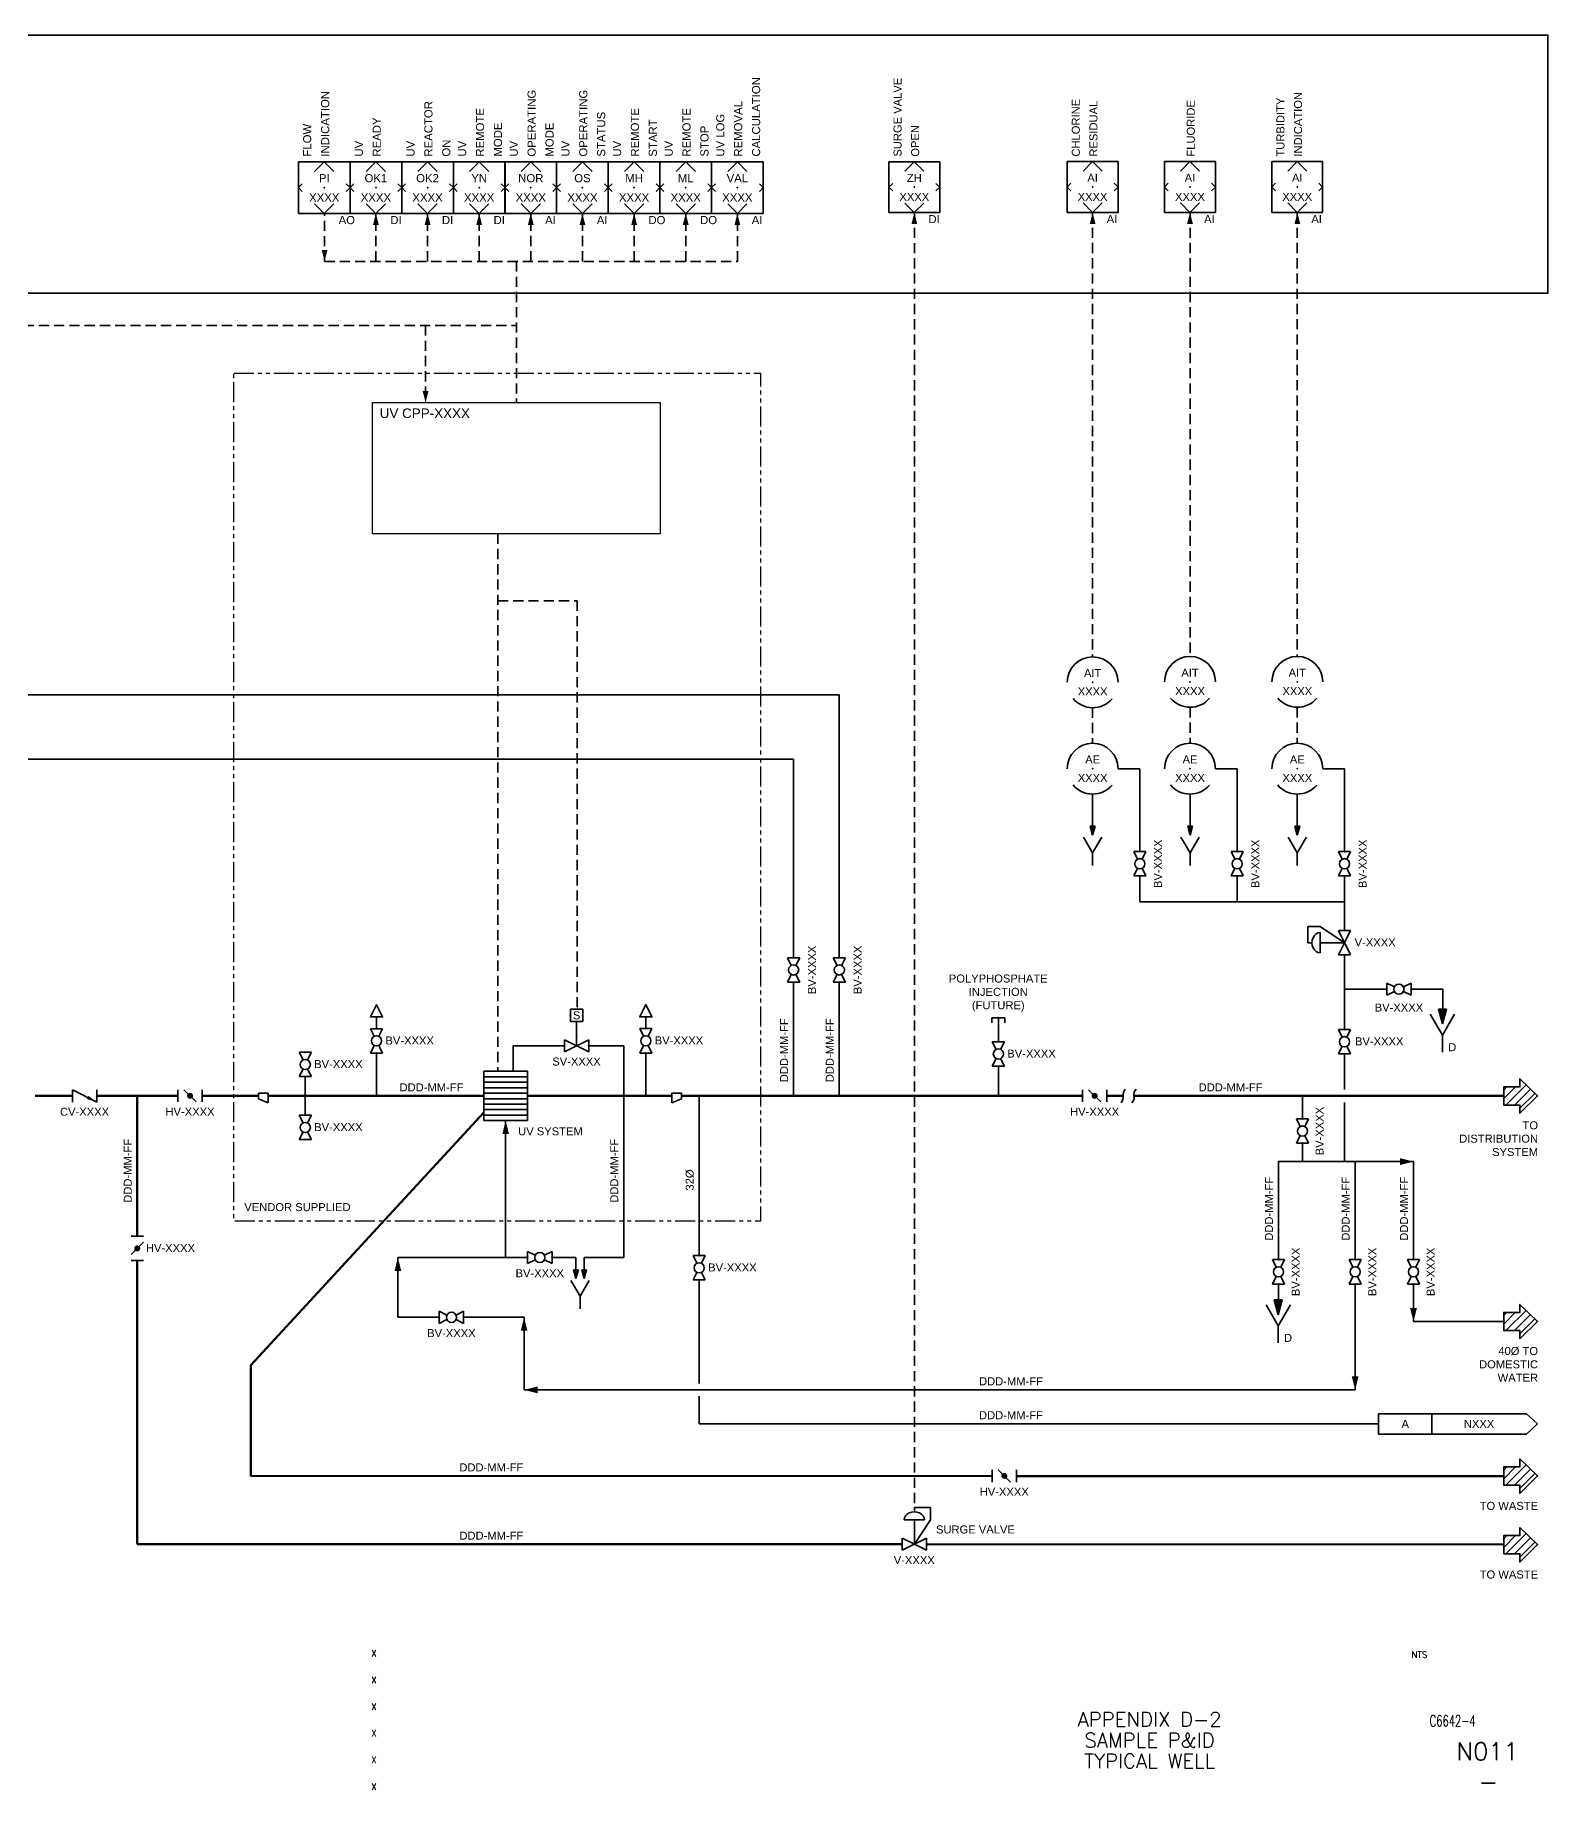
# Paper-space layout '01-Typical Well - A1 Sheet' of a CAD drawing. Extents: x 47 to 816, y 22 to 571.
# Drawn here: x 343 to 816, y 23 to 571 of the extents above; entities that cross this region are included whole.
import ezdxf
from ezdxf.enums import TextEntityAlignment as Align

# ---------------------------------------------------------------- set-up
doc = ezdxf.new("R2010")
doc.units = 0
doc.linetypes.add('HIDDEN2', pattern=[4.7625, 3.175, -1.5875])
doc.linetypes.add('PHANTOM2', pattern=[1.25, 0.625, -0.125, 0.125, -0.125, 0.125, -0.125])
doc.layers.add('BOR-A1', color=7, linetype='Continuous')
for name, color, linetype, lineweight in [('D-EQPM', 4, 'Continuous', 35), ('D-MAJOR', 6, 'Continuous', 70), ('D-MINOR', 4, 'Continuous', 35), ('D-VALV', 4, 'Continuous', 35), ('G-ANNO-SYMB', 4, 'Continuous', 35), ('N-ANNO-TEXT', 3, 'Continuous', 18), ('N-CONT-PANL', 3, 'Continuous', 25), ('N-INST', 4, 'Continuous', 35), ('N-SGNL-ELEC', 4, 'HIDDEN2', 35), ('N-VNDR', 3, 'PHANTOM2', 25)]:
    doc.layers.add(name, color=color, linetype=linetype, lineweight=lineweight)
doc.styles.add('_CGS_2-5_NOTES', font='arial.ttf', dxfattribs={"height": 2.5})
doc.styles.add('_CGS_2-5_SYMBOL', font='arial.ttf', dxfattribs={"height": 2.5})
doc.styles.add('STD2-0', font='simplex.shx', dxfattribs={"height": 2})
doc.styles.add('STD3-5', font='simplex.shx', dxfattribs={"height": 3.5})
doc.styles.add('STD4-5', font='simplex.shx', dxfattribs={"height": 4.5})
doc.styles.add('STD5-5', font='SIMPLEX')

# ---------------------------------------------------------------- blocks, each defined once
blk = doc.blocks.new('CGS A1 TITLE ATT')
at = {"layer": 'BOR-A1', "color": 1}
for tag, p, height, style in [('DATE', (448.47, 64.4), 2, 'STD2-0'), ('DRAWN', (448.47, 56.08), 2, 'STD2-0'), ('DESIGNER', (448.47, 47.76), 2, 'STD2-0'), ('FILE', (783.85, 42.55), 3.5, 'STD3-5'), ('CHECKED', (448.47, 39.44), 2, 'STD2-0'), ('ENGINEER', (448.47, 31.12), 2, 'STD2-0'), ('AD909', (787.49, 32), 5.5, 'STD5-5'), ('APPROVED', (448.47, 22.72), 2, 'STD2-0')]:
    blk.add_attdef(tag, p, '', height=height, dxfattribs=dict(at, style=style))
at = {"layer": 'BOR-A1', "color": 1, "style": 'STD2-0', "flags": 4}
blk.add_attdef('SCALE', (773.37, 64), '', height=2, dxfattribs=at)
at = {"layer": 'BOR-A1', "color": 1, "style": 'STD4-5'}
for tag, p in [('TITLE-1', (691.59, 44.75)), ('TITLE-2', (691.59, 38.25)), ('TITLE-3', (691.59, 31.75)), ('TITLE-4', (691.59, 25.25))]:
    blk.add_attdef(tag, text='', height=4.5, dxfattribs=at).set_placement(p, align=Align.MIDDLE_CENTER)
at = {"layer": 'BOR-A1', "color": 1, "style": 'STD5-5'}
blk.add_attdef('999', text='', height=5.5, dxfattribs=at).set_placement((800.49, 22.5), align=Align.RIGHT)
blk = doc.blocks.new('_D_VALVE_CHECK')
for p, q in [((0, -1.905), (0, 1.905)), ((0, 1.905), (7.62, -1.905)), ((7.62, -1.905), (7.62, 1.905))]:
    blk.add_line(p, q)
for p in [(0, 0), (3.81, 0), (7.62, 0)]:
    blk.add_point(p)
blk.add_solid([(4.5466, -0.9652), (7.62, -1.905), (5.0292, 0.0254)])
blk = doc.blocks.new('_D_VALVE_BUTTERFLY')
h = blk.add_hatch(color=256)
edge = h.paths.add_edge_path()
edge.add_arc((3.81, 0.02), 0.953, 180, 540)
for p, q in [((0, 1.91), (0, -1.9)), ((1.91, 1.91), (5.72, -1.9)), ((7.62, 1.91), (7.62, -1.9))]:
    blk.add_line(p, q)
for p in [(3.81, 0), (0, -0.02), (7.62, -0.02)]:
    blk.add_point(p)
blk = doc.blocks.new('_N_PLC_FIELD_OP ACCESS')
for p, q in [((-7.94, 15.87), (7.94, 15.87)), ((-7.94, 0), (-7.94, 15.87)), ((0, 15.87), (-2.96, 12.91)), ((2.96, 12.91), (0, 15.87)), ((7.94, 0), (7.94, 15.87)), ((-6.76, 9.11), (-7.94, 7.94)), ((-7.94, 7.94), (-6.76, 6.76)), ((7.94, 7.94), (6.76, 9.11)), ((6.76, 6.76), (7.94, 7.94)), ((7.94, 0), (-7.94, 0)), ((-2.96, 2.96), (0, 0)), ((0, 0), (2.96, 2.96))]:
    blk.add_line(p, q)
blk.add_point((0, 7.94))
at = {"style": '_CGS_2-5_SYMBOL'}
for tag, p in [('DESCRIPTION1', (-3.99, 16.48)), ('DESCRIPTION2', (1.51, 16.48)), ('DESCRIPTION3', (7.01, 16.48))]:
    blk.add_attdef(tag, p, '', height=2.5, rotation=90, dxfattribs=at)
for tag, p in [('TAG', (0, 9.57)), ('NO', (0, 3.62))]:
    blk.add_attdef(tag, text='', height=2.5, dxfattribs=at).set_placement(p, align=Align.CENTER)
blk.add_attdef('ABB', (4.41, -3.31), '', height=2.5, dxfattribs=at)
blk = doc.blocks.new('_N_INST_FIELD_OP ACCESS')
for start, end in [(0, 180), (219.6995, 319.7606)]:
    blk.add_arc((0, 0), 7.94, start, end)
blk.add_point((0, 0))
at = {"style": '_CGS_2-5_SYMBOL'}
blk.add_attdef('ABB', (4.41, 8.76), '', height=2.5, dxfattribs=at)
for tag, p in [('TAG', (0, 1.63)), ('NO', (0, -4.12))]:
    blk.add_attdef(tag, text='', height=2.5, dxfattribs=at).set_placement(p, align=Align.CENTER)
blk = doc.blocks.new('REFa')
for p, q in [((29.5148, 3.175), (0, 3.175)), ((0, -3.175), (0, 3.175)), ((32.9692, 0), (29.5148, 3.175)), ((29.5148, -3.175), (32.9692, 0)), ((0, -3.175), (29.5148, -3.175))]:
    blk.add_line(p, q)
at = {"style": '_CGS_2-5_SYMBOL'}
blk.add_attdef('A', text='', height=2.5, dxfattribs=at).set_placement((14.7574, 0), align=Align.MIDDLE_CENTER)
blk = doc.blocks.new('REFb')
for p, q in [((0, 3.175), (0, -3.175)), ((0, 3.175), (16.6116, 3.175)), ((16.6116, -3.175), (16.6116, 3.175)), ((16.6116, -3.175), (0, -3.175))]:
    blk.add_line(p, q)
at = {"style": '_CGS_2-5_SYMBOL'}
blk.add_attdef('A', text='', height=2.5, dxfattribs=at).set_placement((8.3058, 0), align=Align.MIDDLE_CENTER)
blk = doc.blocks.new('_D_VALVE_BALL - NORMALLY OPEN')
for p, q in [((2.39, 0.71), (0, 1.9)), ((0, 1.9), (0, -1.9)), ((5.23, 0.71), (7.62, 1.9)), ((7.62, 1.9), (7.62, -1.9)), ((0, -1.9), (2.39, -0.71)), ((7.62, -1.9), (5.23, -0.71))]:
    blk.add_line(p, q)
blk.add_circle((3.81, 0), 1.59)
for p in [(0, 0), (7.62, 0)]:
    blk.add_point(p)
blk = doc.blocks.new('_D_VALVE_GATE')
for p, q in [((7.62, -1.905), (0, 1.905)), ((0, 1.905), (0, -1.905)), ((0, -1.905), (7.62, 1.905)), ((7.62, 1.905), (7.62, -1.905))]:
    blk.add_line(p, q)
for p in [(0, 0), (3.81, 0), (7.62, 0)]:
    blk.add_point(p)
blk = doc.blocks.new('_D_MISC_DRAIN')
for p, q in [((-0.1, -4.6), (-1.32, 0)), ((-1.32, 0), (1.14, 0)), ((-0.1, -4.6), (-1.02, 0)), ((-0.1, -4.6), (-0.74, 0)), ((-0.1, -4.6), (-0.41, 0)), ((-0.1, -4.6), (1.14, 0)), ((-0.1, -4.6), (0.71, 0)), ((-0.1, -4.6), (0.33, 0)), ((0, 0), (-0.1, -4.6)), ((-0.08, -8.13), (-3.89, -1.55)), ((-0.08, -8.13), (3.73, -1.55)), ((-0.08, -8.13), (-0.08, -13.36))]:
    blk.add_line(p, q)
at = {"style": '_CGS_2-5_SYMBOL'}
blk.add_text('D', height=2.5, dxfattribs=at).set_placement((1.72, -11.85), align=Align.MIDDLE_LEFT)
blk = doc.blocks.new('_D_MISC_PIPE CAP')
for p, q in [((0, -1.9812), (0, 2.0066)), ((0, 2.0066), (1.5494, 2.0066)), ((0, -1.9812), (1.5494, -1.9812))]:
    blk.add_line(p, q)
blk.add_point((0, 0.0254))
blk = doc.blocks.new('_D_VALVE_PRESSURE REDUCING - SELF CONTAINED')
for p, q in [((8.89, 11.43), (3.81, 11.43)), ((3.81, 11.43), (3.81, 10.13)), ((8.89, 7.62), (8.89, 11.43)), ((0.63, 7.59), (6.99, 7.59)), ((3.81, 0), (8.89, 7.62)), ((3.81, 0), (3.81, 7.59)), ((3.81, 0), (0, 1.9)), ((0, 1.9), (0, -1.9)), ((0, -1.9), (7.62, 1.9)), ((7.62, -1.9), (3.81, 0)), ((7.62, 1.9), (7.62, -1.9))]:
    blk.add_line(p, q)
blk.add_ellipse((3.8, 7.6), major_axis=(3.18, 0), ratio=0.8, start_param=0, end_param=3.141593)
blk = doc.blocks.new('_D_ACTUATOR_SOLENOID')
at = {"ltscale": 0.0508, "flags": 128}
blk.add_lwpolyline([(0, 0), (0, 7.62), (-1.9, 7.62), (-1.9, 11.43), (1.91, 11.43), (1.91, 7.62), (0, 7.62)], dxfattribs=at)
at = {"ltscale": 0.0508}
for p in [(-1.9, 9.53), (1.91, 9.53), (0, 3.18), (0, 0)]:
    blk.add_point(p, dxfattribs=at)
at = {"style": '_CGS_2-5_SYMBOL'}
blk.add_text('S', height=2.5, dxfattribs=at).set_placement((0.02, 9.53), align=Align.MIDDLE_CENTER)
blk.add_attdef('XXX', text='', height=2.5, dxfattribs=at).set_placement((0.74, 6.23), align=Align.TOP_LEFT)
blk = doc.blocks.new('_D_MISC_ECC REDUCER')
for p, q in [((0, -0.9), (0, 0.9)), ((0, 0.9), (3.05, 0.9)), ((3.05, -2.14), (3.05, 0.9)), ((3.05, -2.14), (0, -0.9))]:
    blk.add_line(p, q)

psp = doc.layouts.new('01-Typical Well - A1 Sheet')

# ---------------------------------------------------------------- linework, layer by layer
at = {"ltscale": 0.0508}
for p, q in [((802.2, 122.63), (803.22, 123.65)), ((802.2, 119.94), (805.91, 123.65)), ((802.2, 101.19), (803.22, 102.21)), ((802.2, 98.5), (805.91, 102.21))]:
    psp.add_line(p, q, dxfattribs=at)
for p in [(802.2, 120.78), (802.2, 99.34)]:
    psp.add_point(p, dxfattribs=at)
at = {"layer": 'D-EQPM'}
for p, q in [((673.79, 315.48), (670.94, 320.41)), ((673.79, 315.48), (676.65, 320.41)), ((704.21, 315.48), (701.36, 320.41)), ((704.21, 315.48), (707.07, 320.41)), ((737.73, 315.48), (734.87, 320.41)), ((737.73, 315.48), (740.58, 320.41)), ((673.79, 315.48), (673.79, 311.55)), ((704.21, 315.48), (704.21, 311.55)), ((737.73, 315.48), (737.73, 311.55)), ((513.69, 176.95), (510.83, 181.88)), ((513.69, 176.95), (516.55, 181.88)), ((513.69, 176.95), (513.69, 173.02))]:
    psp.add_line(p, q, dxfattribs=at)
at = {"layer": 'D-EQPM', "ltscale": 0.0508}
for p, q in [((483.58, 247.25), (497.29, 247.25)), ((483.58, 231.83), (483.58, 247.25)), ((497.29, 247.25), (497.29, 231.83)), ((483.58, 245.53), (497.29, 245.53)), ((483.58, 243.82), (497.29, 243.82)), ((483.58, 242.11), (497.29, 242.11)), ((483.58, 240.4), (497.29, 240.4)), ((483.58, 238.68), (497.29, 238.68)), ((483.58, 236.97), (497.29, 236.97)), ((483.58, 235.26), (497.29, 235.26)), ((497.29, 233.54), (483.58, 233.54)), ((497.29, 231.83), (483.58, 231.83))]:
    psp.add_line(p, q, dxfattribs=at)
at = {"layer": 'D-MAJOR'}
for p, q in [((343.47, 239.53), (355.11, 239.53)), ((362.73, 239.53), (388.05, 239.53)), ((375.39, 239.53), (375.39, 195.72)), ((395.67, 239.53), (413.26, 239.53)), ((416.31, 239.53), (483.58, 239.53)), ((497.29, 239.53), (542.35, 239.53)), ((528.95, 239.55), (542.35, 239.54)), ((545.4, 239.54), (568.92, 239.53)), ((545.4, 239.53), (670.62, 239.53)), ((678.24, 239.53), (683.34, 239.53)), ((686.71, 239.53), (802.2, 239.53)), ((483.58, 234.37), (410.81, 155.38)), ((375.39, 188.1), (375.39, 99.47)), ((410.81, 155.38), (410.81, 120.79)), ((410.81, 120.79), (642.4, 120.81)), ((650.02, 120.79), (802.2, 120.78)), ((375.39, 99.47), (614.31, 99.47)), ((621.93, 99.46), (802.2, 99.35))]:
    psp.add_line(p, q, dxfattribs=at)
at = {"layer": 'D-MINOR'}
for p, q in [((96.88, 364.82), (594.67, 364.82)), ((594.67, 364.82), (594.67, 282.7)), ((96.88, 344.76), (580.39, 344.76)), ((580.39, 344.76), (580.39, 282.7)), ((673.8, 333.94), (673.8, 323.78)), ((704.22, 333.94), (704.22, 323.78)), ((737.73, 333.94), (737.73, 323.78)), ((673.79, 321.02), (673.06, 323.78)), ((673.06, 323.78), (674.54, 323.78)), ((673.79, 321.02), (673.24, 323.78)), ((673.79, 321.02), (673.41, 323.78)), ((673.79, 321.02), (673.61, 323.78)), ((673.79, 321.02), (674.54, 323.78)), ((673.79, 321.02), (674.28, 323.78)), ((673.79, 321.02), (674.05, 323.78)), ((673.85, 323.78), (673.79, 321.02)), ((704.21, 321.02), (703.48, 323.78)), ((703.48, 323.78), (704.96, 323.78)), ((704.21, 321.02), (703.66, 323.78)), ((704.21, 321.02), (703.83, 323.78)), ((704.21, 321.02), (704.03, 323.78)), ((704.21, 321.02), (704.96, 323.78)), ((704.21, 321.02), (704.7, 323.78)), ((704.21, 321.02), (704.47, 323.78)), ((704.27, 323.78), (704.21, 321.02)), ((737.73, 321.02), (736.99, 323.78)), ((736.99, 323.78), (738.47, 323.78)), ((737.73, 321.02), (737.18, 323.78)), ((737.73, 321.02), (737.34, 323.78)), ((737.73, 321.02), (737.54, 323.78)), ((737.73, 321.02), (738.47, 323.78)), ((737.73, 321.02), (738.21, 323.78)), ((737.73, 321.02), (737.98, 323.78)), ((737.79, 323.78), (737.73, 321.02)), ((688.52, 308.27), (688.52, 300.13)), ((718.93, 308.27), (718.93, 300.13)), ((688.52, 300.13), (752.45, 300.13)), ((752.45, 260.28), (752.45, 283.59)), ((580.39, 275.08), (580.39, 239.53)), ((594.67, 275.08), (594.67, 239.53)), ((783.14, 266.62), (783.14, 272.87)), ((644.35, 256.45), (644.35, 263.96)), ((450.11, 252.93), (450.11, 239.53)), ((492.83, 255.2), (492.83, 247.25)), ((492.83, 255.2), (508.79, 255.2)), ((516.41, 255.2), (527.34, 255.2)), ((527.34, 189.08), (527.34, 255.2)), ((534.23, 252.95), (534.23, 239.53)), ((752.45, 241.53), (752.45, 252.66)), ((644.35, 248.83), (644.35, 239.53)), ((427.86, 245.56), (427.86, 239.53)), ((427.86, 233.5), (427.86, 239.53)), ((550.91, 239.56), (550.91, 189.65)), ((739.34, 232.38), (739.34, 239.53)), ((752.45, 219.03), (752.45, 237.53)), ((490.44, 189.08), (490.44, 231.83)), ((739.34, 219.03), (739.34, 224.76)), ((731.87, 219.03), (731.86, 188.39)), ((731.87, 219.03), (774.04, 219.03)), ((755.82, 219.03), (755.81, 188.39)), ((774.04, 219.03), (774.03, 188.39)), ((456.78, 189.08), (497.32, 189.08)), ((456.78, 170.37), (456.78, 189.08)), ((504.94, 189.08), (512.41, 189.08)), ((512.41, 189.08), (512.41, 185.25)), ((514.97, 189.08), (514.97, 185.25)), ((527.34, 189.08), (514.97, 189.08)), ((512.42, 182.49), (511.67, 185.25)), ((513.15, 185.25), (511.67, 185.25)), ((512.42, 182.49), (511.93, 185.25)), ((512.42, 182.49), (512.16, 185.25)), ((512.36, 185.25), (512.42, 182.49)), ((512.42, 182.49), (513.15, 185.25)), ((512.42, 182.49), (512.6, 185.25)), ((512.42, 182.49), (512.8, 185.25)), ((512.42, 182.49), (512.97, 185.25)), ((514.96, 182.49), (514.23, 185.25)), ((514.23, 185.25), (515.71, 185.25)), ((514.96, 182.49), (514.41, 185.25)), ((514.96, 182.49), (514.58, 185.25)), ((514.96, 182.49), (514.78, 185.25)), ((514.96, 182.49), (515.71, 185.25)), ((514.96, 182.49), (515.45, 185.25)), ((514.96, 182.49), (515.22, 185.25)), ((515.02, 185.25), (514.96, 182.49)), ((550.91, 182), (550.91, 149.69)), ((731.86, 180.87), (731.86, 175.79)), ((755.81, 180.77), (755.8, 147.69)), ((774.03, 180.77), (774.02, 169.06)), ((469.71, 170.37), (456.78, 170.37)), ((477.33, 170.37), (496.2, 170.37)), ((496.2, 147.69), (496.2, 170.37)), ((774.02, 169.06), (802.2, 169.06)), ((496.2, 147.69), (755.8, 147.69)), ((550.91, 145.69), (550.91, 137.08)), ((763.13, 137.08), (550.91, 137.08))]:
    psp.add_line(p, q, dxfattribs=at)
at = {"layer": 'D-MINOR', "ltscale": 0.0508, "flags": 128}
psp.add_lwpolyline([(450.11, 260.55), (450.11, 264.23), (448.21, 264.23), (450.11, 268.04), (452.02, 264.23), (450.11, 264.23)], dxfattribs=at)
at = {"layer": 'D-MINOR', "flags": 128}
psp.add_lwpolyline([(534.23, 260.57), (534.23, 264.25), (532.32, 264.25), (534.23, 268.06), (536.13, 264.25), (534.23, 264.25)], dxfattribs=at)
at = {"layer": 'G-ANNO-SYMB'}
for p, q in [((802.2, 241.38), (803.22, 242.4)), ((802.2, 238.69), (805.91, 242.4)), ((802.91, 236.68), (809.24, 242.98)), ((805.6, 236.68), (810.58, 241.66)), ((807.28, 235.67), (811.93, 240.32)), ((802.2, 170.92), (803.22, 171.93)), ((802.2, 168.23), (805.91, 171.93)), ((802.91, 166.22), (809.24, 172.52)), ((805.6, 166.22), (810.58, 171.2)), ((807.28, 165.2), (811.93, 169.85)), ((802.91, 117.93), (809.24, 124.23)), ((805.6, 117.93), (810.58, 122.91)), ((807.28, 116.92), (811.93, 121.56)), ((802.91, 96.49), (809.24, 102.79)), ((805.6, 96.49), (810.58, 101.47)), ((807.28, 95.47), (811.93, 100.12))]:
    psp.add_line(p, q, dxfattribs=at)
at = {"layer": 'G-ANNO-SYMB', "flags": 128}
for points in [[(812.71, 239.55), (807.28, 244.89), (807.28, 242.37), (802.2, 242.37), (802.2, 236.68), (807.28, 236.68), (807.28, 234.12)], [(812.71, 169.09), (807.28, 174.42), (807.28, 171.91), (802.2, 171.91), (802.2, 166.22), (807.28, 166.22), (807.28, 163.65)], [(812.71, 120.8), (807.28, 126.14), (807.28, 123.62), (802.2, 123.62), (802.2, 117.93), (807.28, 117.93), (807.28, 115.37)], [(812.71, 99.36), (807.28, 104.69), (807.28, 102.18), (802.2, 102.18), (802.2, 96.49), (807.28, 96.49), (807.28, 93.92)]]:
    psp.add_lwpolyline(points, close=True, dxfattribs=at)
at = {"layer": 'G-ANNO-SYMB'}
for p in [(802.2, 239.53), (812.71, 239.55), (802.2, 169.06), (812.71, 169.09), (812.71, 120.8), (812.71, 99.36)]:
    psp.add_point(p, dxfattribs=at)
at = {"layer": 'N-ANNO-TEXT'}
for points in [[(490.44, 231.81, 0, 2.1, 0), (490.44, 227.61, 2.1, 2.1, 0)], [(774.04, 219.03, 0, 2.1, 0), (769.84, 219.03, 2.1, 2.1, 0)], [(456.78, 189.08, 0, 2.1, 0), (456.78, 184.88, 2.1, 2.1, 0)], [(496.2, 170.37, 0, 2.1, 0), (496.2, 166.17, 2.1, 2.1, 0)], [(774.02, 169.06, 0, 2.1, 0), (774.02, 173.26, 2.1, 2.1, 0)], [(496.2, 147.69, 0, 2.1, 0), (500.4, 147.69, 2.1, 2.1, 0)], [(755.8, 147.69, 0, 2.1, 0), (755.8, 151.89, 2.1, 2.1, 0)]]:
    psp.add_lwpolyline(points, format="xyseb", dxfattribs=at)
at = {"layer": 'N-CONT-PANL'}
psp.add_lwpolyline([(448.85, 456.14), (538.75, 456.14), (538.75, 415.19), (448.85, 415.19)], close=True, dxfattribs=at)
at = {"layer": 'N-INST', "ltscale": 0.0508}
for p, q in [((688.52, 341.77), (681.74, 341.77)), ((688.52, 341.77), (688.52, 315.89)), ((718.93, 341.77), (712.16, 341.77)), ((718.93, 341.77), (718.93, 315.89)), ((752.45, 341.77), (745.67, 341.77)), ((752.45, 341.77), (752.45, 315.89)), ((752.45, 308.27), (752.45, 291.21)), ((752.45, 272.87), (765.67, 272.87)), ((773.29, 272.87), (783.14, 272.87))]:
    psp.add_line(p, q, dxfattribs=at)
at = {"layer": 'N-INST'}
psp.add_lwpolyline([(48.99, 570.97), (816, 570.97), (816, 490.3), (48.99, 490.3)], close=True, dxfattribs=at)
at = {"layer": 'N-INST', "ltscale": 0.0508}
for centre, start, end in [((685.65, 239.95), 134.7694, 190.3128), ((689.02, 239.95), 134.7694, 190.3128), ((681.03, 239.08), 315.2072, 11.04), ((684.4, 239.08), 315.2072, 11.04)]:
    psp.add_arc(centre, 2.35, start, end, dxfattribs=at)
at = {"layer": 'N-SGNL-ELEC'}
for p, q in [((618.12, 515.54), (618.12, 109.6)), ((673.79, 515.56), (673.8, 376.72)), ((704.21, 515.56), (704.21, 500.26)), ((737.73, 515.56), (737.73, 376.84)), ((433.89, 500.26), (433.89, 515.28)), ((449.92, 500.28), (449.92, 515.28)), ((449.92, 500.26), (449.93, 515.27)), ((466.06, 500.28), (466.06, 515.28)), ((466.06, 500.26), (466.07, 515.27)), ((482.18, 500.28), (482.18, 515.28)), ((482.18, 500.26), (482.19, 515.27)), ((498.3, 500.28), (498.3, 515.28)), ((498.3, 500.26), (498.32, 515.27)), ((514.43, 500.28), (514.43, 515.28)), ((514.43, 500.26), (514.44, 515.27)), ((530.58, 500.28), (530.58, 515.28)), ((530.58, 500.26), (530.59, 515.27)), ((546.7, 500.28), (546.7, 515.28)), ((546.7, 500.26), (546.71, 515.27)), ((562.82, 500.26), (562.82, 515.28)), ((433.89, 500.26), (562.82, 500.26)), ((493.8, 500.26), (493.8, 456.14)), ((704.21, 500.26), (704.22, 376.84)), ((339.89, 480.25), (493.8, 480.25)), ((465.44, 480.25), (465.44, 456.14)), ((488.04, 415.19), (488.05, 247.25)), ((488.04, 394.22), (512.81, 394.22)), ((512.81, 394.22), (512.82, 266.7)), ((673.8, 360.84), (673.8, 349.71)), ((704.22, 360.96), (704.22, 349.71)), ((737.73, 360.96), (737.73, 349.71))]:
    psp.add_line(p, q, dxfattribs=at)
at = {"layer": 'N-SGNL-ELEC', "linetype": 'Continuous'}
for points in [[(449.93, 515.27, 0, 1.8, 0), (449.93, 511.67, 1.8, 1.8, 0)], [(466.07, 515.27, 0, 1.8, 0), (466.07, 511.67, 1.8, 1.8, 0)], [(482.19, 515.27, 0, 1.8, 0), (482.19, 511.67, 1.8, 1.8, 0)], [(498.32, 515.27, 0, 1.8, 0), (498.32, 511.67, 1.8, 1.8, 0)], [(514.44, 515.27, 0, 1.8, 0), (514.44, 511.67, 1.8, 1.8, 0)], [(530.59, 515.27, 0, 1.8, 0), (530.59, 511.67, 1.8, 1.8, 0)], [(546.71, 515.27, 0, 1.8, 0), (546.71, 511.67, 1.8, 1.8, 0)], [(562.83, 515.27, 0, 1.8, 0), (562.83, 511.67, 1.8, 1.8, 0)], [(618.12, 515.54, 0, 1.8, 0), (618.12, 511.94, 1.8, 1.8, 0)], [(673.79, 515.56, 0, 1.8, 0), (673.79, 511.96, 1.8, 1.8, 0)], [(704.21, 515.56, 0, 1.8, 0), (704.21, 511.96, 1.8, 1.8, 0)], [(737.74, 515.56, 0, 1.8, 0), (737.74, 511.96, 1.8, 1.8, 0)], [(465.44, 456.14, 0, 1.8, 0), (465.44, 459.74, 1.8, 1.8, 0)]]:
    psp.add_lwpolyline(points, format="xyseb", dxfattribs=at)
at = {"layer": 'N-SGNL-ELEC'}
psp.add_lwpolyline([(433.89, 500.26, 0, 1.8, 0), (433.89, 503.86, 1.8, 1.8, 0)], format="xyseb", dxfattribs=at)
at = {"layer": 'N-VNDR', "ltscale": 10, "flags": 128}
psp.add_lwpolyline([(405.52, 465.38), (570.09, 465.38), (570.09, 200.41), (405.52, 200.41)], close=True, dxfattribs=at)

# ---------------------------------------------------------------- block references
ref = psp.add_blockref('CGS A1 TITLE ATT', (0, 0))
ref.add_attrib('TITLE-1', 'APPENDIX D-2', dxfattribs={"layer": 'BOR-A1', "color": 1, "height": 4.5, "style": 'STD4-5'}).set_placement((691.59, 44.75), align=Align.MIDDLE_CENTER)
ref.add_attrib('TITLE-2', 'SAMPLE P&ID', dxfattribs={"layer": 'BOR-A1', "color": 1, "height": 4.5, "style": 'STD4-5'}).set_placement((691.59, 38.25), align=Align.MIDDLE_CENTER)
ref.add_attrib('TITLE-3', 'TYPICAL WELL', dxfattribs={"layer": 'BOR-A1', "color": 1, "height": 4.5, "style": 'STD4-5'}).set_placement((691.59, 31.75), align=Align.MIDDLE_CENTER)
ref.add_attrib('AD909', 'N011', (787.49, 32), dxfattribs={"layer": 'BOR-A1', "color": 1, "height": 5.5, "style": 'STD5-5'})
ref.add_attrib('FILE', 'C6642-4', (779.08, 42.56), dxfattribs={"layer": 'BOR-A1', "color": 1, "height": 3.5, "style": 'STD3-5', "width": 0.65})
ref.add_attrib('SCALE', 'NTS', (773.37, 64), dxfattribs={"layer": 'BOR-A1', "color": 1, "height": 2, "style": 'STD2-0'})
ref.add_attrib('DATE', 'X', (448.47, 64.4), dxfattribs={"layer": 'BOR-A1', "color": 1, "height": 2, "style": 'STD2-0'})
ref.add_attrib('DRAWN', 'X', (448.47, 56.08), dxfattribs={"layer": 'BOR-A1', "color": 1, "height": 2, "style": 'STD2-0'})
ref.add_attrib('DESIGNER', 'X', (448.47, 47.76), dxfattribs={"layer": 'BOR-A1', "color": 1, "height": 2, "style": 'STD2-0'})
ref.add_attrib('CHECKED', 'X', (448.47, 39.44), dxfattribs={"layer": 'BOR-A1', "color": 1, "height": 2, "style": 'STD2-0'})
ref.add_attrib('ENGINEER', 'X', (448.47, 31.12), dxfattribs={"layer": 'BOR-A1', "color": 1, "height": 2, "style": 'STD2-0'})
ref.add_attrib('APPROVED', 'X', (448.47, 22.72), dxfattribs={"layer": 'BOR-A1', "color": 1, "height": 2, "style": 'STD2-0'})
ref.add_attrib('999', '-', dxfattribs={"layer": 'BOR-A1', "color": 1, "height": 5.5, "style": 'STD5-5'}).set_placement((800.49, 22.5), align=Align.RIGHT)
at = {"layer": 'D-EQPM', "ltscale": 0.0508}
for name, p in [('_D_MISC_DRAIN', (783.14, 266.62)), ('_D_VALVE_GATE', (508.79, 255.2))]:
    psp.add_blockref(name, p, dxfattribs=at)
at = {"layer": 'D-VALV', "ltscale": 0.0508}
for name, p, rotation in [('_D_VALVE_BALL - NORMALLY OPEN', (688.52, 308.27), 90), ('_D_VALVE_BALL - NORMALLY OPEN', (718.93, 308.27), 90), ('_D_VALVE_BALL - NORMALLY OPEN', (752.45, 308.27), 90), ('_D_VALVE_BALL - NORMALLY OPEN', (580.39, 275.08), 90), ('_D_VALVE_BALL - NORMALLY OPEN', (594.67, 275.08), 90), ('_D_VALVE_BALL - NORMALLY OPEN', (773.29, 272.87), 180), ('_D_VALVE_BALL - NORMALLY OPEN', (450.11, 252.93), 90), ('_D_VALVE_BALL - NORMALLY OPEN', (534.23, 252.95), 90), ('_D_VALVE_BALL - NORMALLY OPEN', (752.45, 252.66), 90), ('_D_VALVE_BALL - NORMALLY OPEN', (427.86, 245.56), 90), ('_D_VALVE_BALL - NORMALLY OPEN', (644.35, 248.83), 90), ('_D_VALVE_BALL - NORMALLY OPEN', (427.86, 225.88), 90), ('_D_VALVE_BALL - NORMALLY OPEN', (739.34, 224.76), 90), ('_D_VALVE_BUTTERFLY', (375.39, 188.1), 90), ('_D_VALVE_BALL - NORMALLY OPEN', (504.94, 189.08), 180), ('_D_VALVE_BALL - NORMALLY OPEN', (550.91, 182.03), 90), ('_D_VALVE_BALL - NORMALLY OPEN', (731.86, 180.77), 90), ('_D_VALVE_BALL - NORMALLY OPEN', (755.81, 180.77), 90), ('_D_VALVE_BALL - NORMALLY OPEN', (774.03, 180.77), 90), ('_D_VALVE_BALL - NORMALLY OPEN', (477.33, 170.37), 180)]:
    psp.add_blockref(name, p, dxfattribs=dict(at, rotation=rotation))
for name, p in [('_D_VALVE_CHECK', (355.11, 239.53)), ('_D_VALVE_BUTTERFLY', (388.05, 239.55)), ('_D_VALVE_BUTTERFLY', (670.62, 239.55)), ('_D_MISC_ECC REDUCER', (413.26, 239.53)), ('_D_VALVE_BUTTERFLY', (642.4, 120.81))]:
    psp.add_blockref(name, p, dxfattribs=at)
at = {"layer": 'D-VALV', "ltscale": 0.0508, "xscale": -1}
psp.add_blockref('_D_MISC_ECC REDUCER', (545.4, 239.54), dxfattribs=at)
at = {"layer": 'G-ANNO-SYMB'}
for name, p, values in [('REFb', (763.13, 137.08), {'A': 'A'}), ('REFa', (779.75, 137.08), {'A': 'NXXX'})]:
    psp.add_blockref(name, p, dxfattribs=at).add_auto_attribs(values)
at = {"layer": 'N-INST', "xscale": 1.015999999999963, "yscale": 1.015999999999963, "zscale": 1.015999999999963}
for p, values in [((562.82, 515.28), {'DESCRIPTION3': ' CALCULATION ', 'DESCRIPTION2': ' REMOVAL', 'DESCRIPTION1': ' UV LOG ', 'TAG': 'VAL', 'NO': 'XXXX', 'ABB': 'AI'}), ((433.79, 515.28), {'DESCRIPTION2': ' INDICATION', 'DESCRIPTION1': ' FLOW', 'TAG': 'PI', 'NO': 'XXXX', 'ABB': 'AO'}), ((466.05, 515.28), {'DESCRIPTION3': ' ON', 'DESCRIPTION2': ' REACTOR', 'DESCRIPTION1': ' UV', 'TAG': 'OK2', 'NO': 'XXXX', 'ABB': 'DI'}), ((498.3, 515.28), {'DESCRIPTION3': ' MODE', 'DESCRIPTION2': ' OPERATING', 'DESCRIPTION1': ' UV', 'TAG': 'NOR', 'NO': 'XXXX', 'ABB': 'AI'}), ((514.43, 515.28), {'DESCRIPTION3': ' STATUS', 'DESCRIPTION2': ' OPERATING', 'DESCRIPTION1': ' UV', 'TAG': 'OS', 'NO': 'XXXX', 'ABB': 'AI'}), ((449.92, 515.28), {'DESCRIPTION2': ' READY', 'DESCRIPTION1': ' UV', 'TAG': 'OK1', 'NO': 'XXXX', 'ABB': 'DI'}), ((482.18, 515.28), {'DESCRIPTION3': ' MODE', 'DESCRIPTION2': ' REMOTE', 'DESCRIPTION1': ' UV', 'TAG': 'YN', 'NO': 'XXXX', 'ABB': 'DI'}), ((530.56, 515.28), {'DESCRIPTION3': ' START', 'DESCRIPTION2': ' REMOTE', 'DESCRIPTION1': ' UV', 'TAG': 'MH', 'NO': 'XXXX', 'ABB': 'DO'}), ((546.69, 515.28), {'DESCRIPTION3': ' STOP', 'DESCRIPTION2': ' REMOTE', 'DESCRIPTION1': ' UV', 'TAG': 'ML', 'NO': 'XXXX', 'ABB': 'DO'})]:
    psp.add_blockref('_N_PLC_FIELD_OP ACCESS', p, dxfattribs=at).add_auto_attribs(values)
at = {"layer": 'N-INST'}
for name, p, values in [('_N_PLC_FIELD_OP ACCESS', (618.1, 515.54), {'DESCRIPTION2': ' OPEN', 'DESCRIPTION1': ' SURGE VALVE', 'TAG': 'ZH', 'NO': 'XXXX', 'ABB': 'DI'}), ('_N_PLC_FIELD_OP ACCESS', (673.78, 515.56), {'DESCRIPTION2': ' RESIDUAL', 'DESCRIPTION1': ' CHLORINE', 'TAG': 'AI', 'NO': 'XXXX', 'ABB': 'AI'}), ('_N_PLC_FIELD_OP ACCESS', (704.2, 515.56), {'DESCRIPTION2': ' FLUORIDE', 'TAG': 'AI', 'NO': 'XXXX', 'ABB': 'AI'}), ('_N_PLC_FIELD_OP ACCESS', (737.7, 515.57), {'DESCRIPTION2': ' INDICATION', 'DESCRIPTION1': ' TURBIDITY', 'TAG': 'AI', 'NO': 'XXXX', 'ABB': 'AI'}), ('_N_INST_FIELD_OP ACCESS', (673.8, 368.78), {'NO': 'XXXX', 'TAG': 'AIT'}), ('_N_INST_FIELD_OP ACCESS', (704.22, 368.9), {'NO': 'XXXX', 'TAG': 'AIT'}), ('_N_INST_FIELD_OP ACCESS', (737.73, 368.9), {'NO': 'XXXX', 'TAG': 'AIT'}), ('_N_INST_FIELD_OP ACCESS', (673.8, 341.77), {'NO': 'XXXX', 'TAG': 'AE'}), ('_N_INST_FIELD_OP ACCESS', (704.22, 341.77), {'NO': 'XXXX', 'TAG': 'AE'}), ('_N_INST_FIELD_OP ACCESS', (737.73, 341.77), {'NO': 'XXXX', 'TAG': 'AE'})]:
    psp.add_blockref(name, p, dxfattribs=at).add_auto_attribs(values)
at = {"layer": 'N-INST', "ltscale": 0.0508}
for name, p, rotation in [('_D_VALVE_PRESSURE REDUCING - SELF CONTAINED', (752.45, 283.59), 90), ('_D_MISC_PIPE CAP', (644.32, 263.96), 270)]:
    psp.add_blockref(name, p, dxfattribs=dict(at, rotation=rotation))
for name, p in [('_D_ACTUATOR_SOLENOID', (512.6, 255.2)), ('_D_MISC_DRAIN', (731.86, 175.79)), ('_D_VALVE_PRESSURE REDUCING - SELF CONTAINED', (614.31, 99.47))]:
    psp.add_blockref(name, p, dxfattribs=at)

# ---------------------------------------------------------------- texts
at = {"layer": 'N-ANNO-TEXT', "style": '_CGS_2-5_NOTES'}
for s, insert, char_height, width, attachment_point in [('UV CPP-XXXX', (451.12, 454.33), 3, 58.28, 1), ('V-XXXX', (762.05, 288.76), 2.5, 42.0547, 2), ('POLYPHOSPHATE\\PINJECTION\\P(FUTURE)', (644.31, 265.88), 2.5, 45.7159, 8), ('BV-XXXX', (769.47, 268.4), 2.5, 42.0547, 2), ('BV-XXXX', (460.47, 258.11), 2.5, 42.0547, 2), ('BV-XXXX', (544.58, 258.13), 2.5, 42.0547, 2), ('BV-XXXX', (763.32, 257.84), 2.5, 42.0547, 2), ('BV-XXXX', (654.71, 254.01), 2.5, 42.0547, 2), ('BV-XXXX', (438.21, 250.74), 2.5, 42.0547, 2), ('SV-XXXX', (512.58, 251.53), 2.5, 42.0547, 2), ('DDD-MM-FF', (457.29, 243.47), 2.5, 42.0547, 1), ('DDD-MM-FF', (706.9, 243.47), 2.5, 42.0547, 1), ('CV-XXXX', (358.91, 235.85), 2.5, 42.0547, 2), ('HV-XXXX', (391.85, 235.86), 2.5, 42.0547, 2), ('HV-XXXX', (674.41, 235.86), 2.5, 42.0547, 2), ('BV-XXXX', (438.21, 231.05), 2.5, 42.0547, 2), ('TO DISTRIBUTION\\PSYSTEM', (812.93, 220.73), 2.5, 26.4734, 9), ('UV SYSTEM', (504.44, 229.73), 2.5, 42.0547, 2), ('VENDOR SUPPLIED', (408.81, 206.05), 2.5, 58.28, 1), ('HV-XXXX', (385.75, 193.27), 2.5, 42.0547, 2), ('BV-XXXX', (561.27, 187.2), 2.5, 42.0547, 2), ('BV-XXXX', (501.11, 185.4), 2.5, 42.0547, 2), ('BV-XXXX', (473.5, 166.68), 2.5, 42.0547, 2), ('40%%C TO\\PDOMESTIC\\PWATER ', (812.93, 150.27), 2.5, 26.4734, 9), ('DDD-MM-FF', (638.31, 151.63), 2.5, 42.0547, 1), ('DDD-MM-FF', (638.31, 141.03), 2.5, 42.0547, 1), ('DDD-MM-FF', (475.98, 124.73), 2.5, 42.0547, 1), ('HV-XXXX', (646.19, 117.12), 2.5, 42.0547, 2), ('\\PTO WASTE', (812.93, 110.17), 2.5, 26.4734, 9), ('SURGE VALVE', (637.18, 105.34), 2.5, 42.0547, 2), ('DDD-MM-FF', (476, 103.41), 2.5, 42.0547, 1), ('V-XXXX', (618.09, 95.78), 2.5, 42.0547, 2), ('\\PTO WASTE', (812.93, 88.73), 2.5, 26.4734, 9)]:
    psp.add_mtext(s, dxfattribs=dict(at, insert=insert, char_height=char_height, width=width, attachment_point=attachment_point))
at = {"layer": 'N-ANNO-TEXT', "char_height": 2.5, "rotation": 90, "style": '_CGS_2-5_NOTES'}
for s, insert, width, attachment_point in [('BV-XXXX', (692.93, 312.06), 42.0547, 2), ('BV-XXXX', (723.35, 312.06), 42.0547, 2), ('BV-XXXX', (756.87, 312.06), 42.0547, 2), ('BV-XXXX', (584.85, 278.91), 42.0547, 2), ('BV-XXXX', (599.13, 278.91), 42.0547, 2), ('DDD-MM-FF', (576.16, 263.8), 42.0547, 3), ('DDD-MM-FF', (590.44, 263.8), 42.0547, 3), ('BV-XXXX', (743.42, 228.55), 42.0547, 2), ('DDD-MM-FF', (371.16, 226.14), 42.0547, 3), ('DDD-MM-FF', (523.11, 226.14), 42.0547, 3), ('32%%C', (546.68, 209.97), 42.0547, 1), ('DDD-MM-FF', (727.63, 214.27), 45.7763, 3), ('DDD-MM-FF', (751.58, 214.27), 45.7763, 3), ('DDD-MM-FF', (769.8, 214.27), 45.7763, 3), ('BV-XXXX', (735.95, 184.57), 42.0547, 2), ('BV-XXXX', (759.9, 184.57), 42.0547, 2), ('BV-XXXX', (778.12, 184.57), 42.0547, 2)]:
    psp.add_mtext(s, dxfattribs=dict(at, insert=insert, width=width, attachment_point=attachment_point))

doc.saveas('drawing.dxf')
